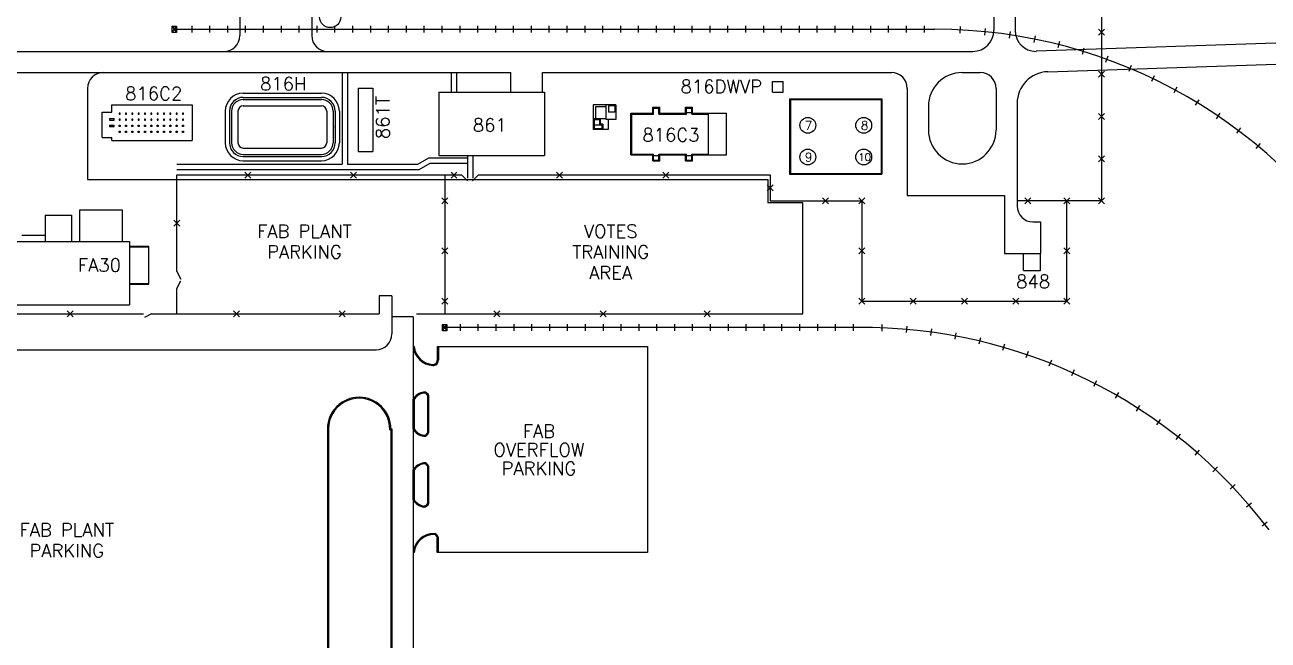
# Model space of a CAD drawing. Extents: x -16413 to 78405, y -232 to 83089.
# Drawn here: x 32538 to 46664, y 52197 to 59190 of the extents above; entities that cross this region are included whole.
import ezdxf
from ezdxf.enums import TextEntityAlignment as Align

# ---------------------------------------------------------------- set-up
doc = ezdxf.new("R2010")
doc.units = 0
doc.header["$LTSCALE"] = 350
doc.header["$MEASUREMENT"] = 0
doc.linetypes.add('CV34', pattern=[1, 1])
doc.linetypes.add('CV78', pattern=[1, 1])
doc.layers.get('0').update_dxf_attribs({"color": 3, "linetype": 'CONTINUOUS'})
doc.layers.add('BACKGROUND', color=7, linetype='CONTINUOUS')
doc.styles.add('SIMPLEX', font='SIMPLEX')

# ---------------------------------------------------------------- blocks, each defined once
blk = doc.blocks.new('RR', base_point=(-429.5, 670.3))
blk.add_line((-429.5, 674.1), (-429.5, 666.6))

msp = doc.modelspace()

# ---------------------------------------------------------------- linework, layer by layer
at = {"layer": 'BACKGROUND'}
for p, q in [((43548, 62080), (43548, 59128)), ((43788, 61566), (43788, 59128)), ((34981, 59530), (34981, 59068)), ((35797, 59278), (35797, 59068)), ((34211, 59176), (34259, 59104)), ((34211, 59104), (34259, 59176)), ((34211, 59104), (34211, 59176)), ((34211, 59176), (34259, 59176)), ((34259, 59104), (34211, 59104)), ((34235, 59140), (42877, 59140)), ((34259, 59176), (34259, 59104)), ((44028, 58893), (49439, 59076)), ((44738, 59074), (44806, 59142)), ((44806, 59074), (44738, 59142)), ((27498, 58888), (43308, 58888)), ((44160, 58657), (49443, 58836)), ((29283, 58648), (38060, 58648)), ((36144, 58648), (36144, 57606)), ((36204, 58648), (36204, 57606)), ((37386, 58424), (37386, 58648)), ((37446, 58424), (37446, 58648)), ((38060, 58424), (38060, 58648)), ((38420, 58424), (38420, 58648)), ((38420, 58648), (42384, 58648)), ((43188, 58648), (43392, 58648)), ((44806, 58594), (44738, 58662)), ((44738, 58594), (44806, 58662)), ((41033, 58425), (41033, 58545)), ((41033, 58545), (41153, 58545)), ((41153, 58425), (41153, 58545)), ((33249, 58468), (33249, 57431)), ((35019, 58414), (35907, 58414)), ((35019, 58366), (35907, 58366)), ((35019, 58342), (35907, 58342)), ((36324, 58472), (36324, 57752)), ((36324, 58472), (36492, 58472)), ((36492, 58472), (36492, 57752)), ((37242, 58424), (37242, 57704)), ((37242, 58424), (38442, 58424)), ((38442, 58424), (38442, 57704)), ((41033, 58425), (41153, 58425)), ((41227, 58349), (42275, 58349)), ((41227, 58349), (41227, 57493)), ((41235, 58341), (42267, 58341)), ((41235, 58341), (41235, 57501)), ((42267, 58341), (42267, 57501)), ((42275, 58349), (42275, 57493)), ((42564, 58468), (42564, 57250)), ((43572, 58468), (43572, 57994)), ((33526, 58282), (34438, 58282)), ((33526, 58198), (33526, 58282)), ((34438, 58282), (34438, 57874)), ((34815, 58210), (34815, 57850)), ((34863, 58210), (34863, 57850)), ((34887, 58210), (34887, 57850)), ((34959, 58210), (34959, 57850)), ((35019, 58270), (35907, 58270)), ((35967, 58210), (35967, 57850)), ((36039, 58210), (36039, 57850)), ((36063, 58210), (36063, 57850)), ((36111, 58210), (36111, 57850)), ((39254, 58282), (38996, 58282)), ((38996, 58282), (38996, 58000)), ((39140, 58258), (39020, 58258)), ((39020, 58258), (39020, 58122)), ((39140, 58282), (39140, 58114)), ((39242, 58270), (39170, 58270)), ((39170, 58270), (39170, 58198)), ((39242, 58270), (39242, 58198)), ((39254, 58282), (39254, 58114)), ((39672, 58186), (39672, 58254)), ((39672, 58254), (39752, 58254)), ((39682, 58176), (39682, 58244)), ((39682, 58244), (39742, 58244)), ((39742, 58176), (39742, 58244)), ((39752, 58186), (39752, 58254)), ((40044, 58254), (40124, 58254)), ((40044, 58186), (40044, 58254)), ((40054, 58176), (40054, 58244)), ((40054, 58244), (40114, 58244)), ((40114, 58176), (40114, 58244)), ((40124, 58186), (40124, 58254)), ((42804, 58264), (42804, 57994)), ((43812, 58298), (43812, 57130)), ((33418, 57910), (33418, 58198)), ((33418, 58198), (33526, 58198)), ((33499, 58124), (33554, 58124)), ((33499, 58124), (33499, 58107)), ((33499, 58107), (33554, 58107)), ((33554, 58107), (33554, 58124)), ((33608, 58188), (33608, 58174)), ((33622, 58188), (33608, 58188)), ((33608, 58174), (33622, 58174)), ((33608, 58119), (33608, 58105)), ((33622, 58119), (33608, 58119)), ((33608, 58105), (33622, 58105)), ((33622, 58174), (33622, 58188)), ((33622, 58105), (33622, 58119)), ((33680, 58188), (33680, 58174)), ((33694, 58188), (33680, 58188)), ((33680, 58174), (33694, 58174)), ((33680, 58119), (33680, 58105)), ((33694, 58119), (33680, 58119)), ((33680, 58105), (33694, 58105)), ((33694, 58174), (33694, 58188)), ((33694, 58105), (33694, 58119)), ((33752, 58188), (33752, 58174)), ((33766, 58188), (33752, 58188)), ((33752, 58174), (33766, 58174)), ((33752, 58119), (33752, 58105)), ((33766, 58119), (33752, 58119)), ((33752, 58105), (33766, 58105)), ((33766, 58174), (33766, 58188)), ((33766, 58105), (33766, 58119)), ((33824, 58188), (33824, 58174)), ((33838, 58188), (33824, 58188)), ((33824, 58174), (33838, 58174)), ((33824, 58119), (33824, 58105)), ((33838, 58119), (33824, 58119)), ((33824, 58105), (33838, 58105)), ((33838, 58174), (33838, 58188)), ((33838, 58105), (33838, 58119)), ((33896, 58188), (33896, 58174)), ((33910, 58188), (33896, 58188)), ((33896, 58174), (33910, 58174)), ((33896, 58119), (33896, 58105)), ((33910, 58119), (33896, 58119)), ((33896, 58105), (33910, 58105)), ((33910, 58174), (33910, 58188)), ((33910, 58105), (33910, 58119)), ((33968, 58188), (33968, 58174)), ((33982, 58188), (33968, 58188)), ((33968, 58174), (33982, 58174)), ((33968, 58119), (33968, 58105)), ((33982, 58119), (33968, 58119)), ((33968, 58105), (33982, 58105)), ((33982, 58174), (33982, 58188)), ((33982, 58105), (33982, 58119)), ((34040, 58188), (34040, 58174)), ((34054, 58188), (34040, 58188)), ((34040, 58174), (34054, 58174)), ((34040, 58119), (34040, 58105)), ((34054, 58119), (34040, 58119)), ((34040, 58105), (34054, 58105)), ((34054, 58174), (34054, 58188)), ((34054, 58105), (34054, 58119)), ((34112, 58188), (34112, 58174)), ((34126, 58188), (34112, 58188)), ((34112, 58174), (34126, 58174)), ((34112, 58119), (34112, 58105)), ((34126, 58119), (34112, 58119)), ((34112, 58105), (34126, 58105)), ((34126, 58174), (34126, 58188)), ((34126, 58105), (34126, 58119)), ((34184, 58188), (34184, 58174)), ((34198, 58188), (34184, 58188)), ((34184, 58174), (34198, 58174)), ((34184, 58119), (34184, 58105)), ((34198, 58119), (34184, 58119)), ((34184, 58105), (34198, 58105)), ((34198, 58174), (34198, 58188)), ((34198, 58105), (34198, 58119)), ((34256, 58188), (34256, 58174)), ((34270, 58188), (34256, 58188)), ((34256, 58174), (34270, 58174)), ((34256, 58119), (34256, 58105)), ((34270, 58119), (34256, 58119)), ((34256, 58105), (34270, 58105)), ((34270, 58174), (34270, 58188)), ((34270, 58105), (34270, 58119)), ((34328, 58188), (34328, 58174)), ((34342, 58188), (34328, 58188)), ((34328, 58174), (34342, 58174)), ((34328, 58119), (34328, 58105)), ((34342, 58119), (34328, 58119)), ((34328, 58105), (34342, 58105)), ((34342, 58174), (34342, 58188)), ((34342, 58105), (34342, 58119)), ((39140, 58122), (38996, 58122)), ((39006, 58112), (39006, 58010)), ((39066, 58112), (39006, 58112)), ((39066, 58112), (39066, 58050)), ((39076, 58122), (39076, 58060)), ((39104, 58060), (39076, 58060)), ((39104, 58060), (39104, 58000)), ((39254, 58114), (39140, 58114)), ((39164, 58114), (39164, 58000)), ((39242, 58198), (39170, 58198)), ((39424, 58186), (39672, 58186)), ((39424, 57711), (39424, 58186)), ((39434, 57721), (39434, 58176)), ((39434, 58176), (39682, 58176)), ((39742, 58176), (40054, 58176)), ((39752, 58186), (40044, 58186)), ((40054, 58192), (40114, 58192)), ((40114, 58176), (40307, 58176)), ((40124, 58186), (40511, 58186)), ((40307, 57711), (40307, 58186)), ((40511, 57711), (40511, 58186)), ((44738, 58114), (44806, 58182)), ((44806, 58114), (44738, 58182)), ((33499, 58051), (33499, 58034)), ((33499, 58051), (33554, 58051)), ((33499, 58034), (33554, 58034)), ((33554, 58034), (33554, 58051)), ((33608, 58050), (33622, 58050)), ((33608, 58036), (33608, 58050)), ((33622, 58036), (33608, 58036)), ((33608, 57981), (33622, 57981)), ((33608, 57967), (33608, 57981)), ((33622, 57967), (33608, 57967)), ((33622, 58050), (33622, 58036)), ((33622, 57981), (33622, 57967)), ((33680, 58050), (33694, 58050)), ((33680, 58036), (33680, 58050)), ((33694, 58036), (33680, 58036)), ((33680, 57981), (33694, 57981)), ((33680, 57967), (33680, 57981)), ((33694, 57967), (33680, 57967)), ((33694, 58050), (33694, 58036)), ((33694, 57981), (33694, 57967)), ((33752, 58050), (33766, 58050)), ((33752, 58036), (33752, 58050)), ((33766, 58036), (33752, 58036)), ((33752, 57981), (33766, 57981)), ((33752, 57967), (33752, 57981)), ((33766, 57967), (33752, 57967)), ((33766, 58050), (33766, 58036)), ((33766, 57981), (33766, 57967)), ((33824, 58050), (33838, 58050)), ((33824, 58036), (33824, 58050)), ((33838, 58036), (33824, 58036)), ((33824, 57981), (33838, 57981)), ((33824, 57967), (33824, 57981)), ((33838, 57967), (33824, 57967)), ((33838, 58050), (33838, 58036)), ((33838, 57981), (33838, 57967)), ((33896, 58050), (33910, 58050)), ((33896, 58036), (33896, 58050)), ((33910, 58036), (33896, 58036)), ((33896, 57981), (33910, 57981)), ((33896, 57967), (33896, 57981)), ((33910, 57967), (33896, 57967)), ((33910, 58050), (33910, 58036)), ((33910, 57981), (33910, 57967)), ((33968, 58050), (33982, 58050)), ((33968, 58036), (33968, 58050)), ((33982, 58036), (33968, 58036)), ((33968, 57981), (33982, 57981)), ((33968, 57967), (33968, 57981)), ((33982, 57967), (33968, 57967)), ((33982, 58050), (33982, 58036)), ((33982, 57981), (33982, 57967)), ((34040, 58050), (34054, 58050)), ((34040, 58036), (34040, 58050)), ((34054, 58036), (34040, 58036)), ((34040, 57981), (34054, 57981)), ((34040, 57967), (34040, 57981)), ((34054, 57967), (34040, 57967)), ((34054, 58050), (34054, 58036)), ((34054, 57981), (34054, 57967)), ((34112, 58050), (34126, 58050)), ((34112, 58036), (34112, 58050)), ((34126, 58036), (34112, 58036)), ((34112, 57981), (34126, 57981)), ((34112, 57967), (34112, 57981)), ((34126, 57967), (34112, 57967)), ((34126, 58050), (34126, 58036)), ((34126, 57981), (34126, 57967)), ((34184, 58050), (34198, 58050)), ((34184, 58036), (34184, 58050)), ((34198, 58036), (34184, 58036)), ((34184, 57981), (34198, 57981)), ((34184, 57967), (34184, 57981)), ((34198, 57967), (34184, 57967)), ((34198, 58050), (34198, 58036)), ((34198, 57981), (34198, 57967)), ((34256, 58050), (34270, 58050)), ((34256, 58036), (34256, 58050)), ((34270, 58036), (34256, 58036)), ((34256, 57981), (34270, 57981)), ((34256, 57967), (34256, 57981)), ((34270, 57967), (34256, 57967)), ((34270, 58050), (34270, 58036)), ((34270, 57981), (34270, 57967)), ((34328, 58050), (34342, 58050)), ((34328, 58036), (34328, 58050)), ((34342, 58036), (34328, 58036)), ((34328, 57981), (34342, 57981)), ((34328, 57967), (34328, 57981)), ((34342, 57967), (34328, 57967)), ((34342, 58050), (34342, 58036)), ((34342, 57981), (34342, 57967)), ((39164, 58000), (38996, 58000)), ((39094, 58050), (39006, 58050)), ((39094, 58010), (39006, 58010)), ((39094, 58050), (39094, 58010)), ((33418, 57910), (33526, 57910)), ((33526, 57874), (33526, 57910)), ((33526, 57874), (34438, 57874)), ((35019, 57790), (35907, 57790)), ((35019, 57718), (35907, 57718)), ((35019, 57694), (35907, 57694)), ((35019, 57646), (35907, 57646)), ((36324, 57752), (36492, 57752)), ((37001, 57606), (37126, 57678)), ((37126, 57678), (37566, 57678)), ((37242, 57704), (38442, 57704)), ((37566, 57700), (37566, 57448)), ((37626, 57700), (37626, 57448)), ((39424, 57711), (39672, 57711)), ((39434, 57721), (39682, 57721)), ((39672, 57643), (39672, 57711)), ((39672, 57643), (39752, 57643)), ((39682, 57653), (39682, 57721)), ((39682, 57705), (39742, 57705)), ((39682, 57653), (39742, 57653)), ((39742, 57721), (40054, 57721)), ((39742, 57653), (39742, 57721)), ((39752, 57643), (39752, 57711)), ((39752, 57711), (40044, 57711)), ((40044, 57643), (40044, 57711)), ((40044, 57643), (40124, 57643)), ((40054, 57653), (40054, 57721)), ((40054, 57705), (40114, 57705)), ((40054, 57653), (40114, 57653)), ((40114, 57721), (40307, 57721)), ((40114, 57653), (40114, 57721)), ((40124, 57643), (40124, 57711)), ((40124, 57711), (40511, 57711)), ((44738, 57634), (44806, 57702)), ((44806, 57634), (44738, 57702)), ((34265, 57606), (36144, 57606)), ((34265, 57546), (37018, 57546)), ((35038, 57449), (35105, 57517)), ((35105, 57449), (35038, 57517)), ((36204, 57606), (37001, 57606)), ((36238, 57449), (36306, 57516)), ((36306, 57449), (36238, 57516)), ((37018, 57546), (37142, 57618)), ((37142, 57618), (37566, 57618)), ((37447, 57449), (37380, 57517)), ((37380, 57449), (37447, 57517)), ((38648, 57449), (38580, 57516)), ((38580, 57449), (38648, 57516)), ((39787, 57449), (39855, 57516)), ((39855, 57449), (39787, 57516)), ((41227, 57493), (42275, 57493)), ((41235, 57501), (42267, 57501)), ((33249, 57431), (40980, 57431)), ((41038, 57303), (40970, 57371)), ((40970, 57303), (41038, 57371)), ((40980, 57431), (40980, 57169)), ((37342, 57156), (37274, 57224)), ((37274, 57156), (37342, 57224)), ((41667, 57156), (41599, 57224)), ((41599, 57156), (41667, 57224)), ((42014, 57156), (42082, 57224)), ((42082, 57156), (42014, 57224)), ((42564, 57250), (43668, 57250)), ((43668, 57250), (43668, 56590)), ((43900, 57156), (43968, 57224)), ((43968, 57156), (43900, 57224)), ((44342, 57156), (44410, 57224)), ((44410, 57156), (44342, 57224)), ((44738, 57156), (44806, 57224)), ((44806, 57156), (44738, 57224)), ((33162, 56728), (33162, 57088)), ((33162, 57088), (33642, 57088)), ((33642, 57088), (33642, 56728)), ((41376, 57169), (40980, 57169)), ((41376, 55906), (41376, 57169)), ((32769, 57028), (33069, 57028)), ((32769, 57028), (32769, 56728)), ((33069, 57028), (33069, 56728)), ((34232, 56901), (34300, 56969)), ((34300, 56901), (34232, 56969)), ((43992, 56950), (44076, 56950)), ((44076, 56950), (44076, 56590)), ((32505, 56800), (32769, 56800)), ((29766, 56728), (33726, 56728)), ((33726, 56728), (33726, 56008)), ((33726, 56668), (33942, 56668)), ((33942, 56668), (33942, 56248)), ((37342, 56586), (37274, 56654)), ((37274, 56586), (37342, 56654)), ((42014, 56586), (42082, 56654)), ((42082, 56586), (42014, 56654)), ((44342, 56586), (44410, 56654)), ((44410, 56586), (44342, 56654)), ((43668, 56590), (44076, 56590)), ((34266, 56386), (34310, 56300)), ((43884, 56398), (44076, 56398)), ((33942, 56248), (33726, 56248)), ((34266, 56194), (34310, 56279)), ((36708, 56110), (36708, 55678)), ((37342, 56016), (37274, 56084)), ((37274, 56016), (37342, 56084)), ((42014, 56016), (42082, 56084)), ((42082, 56016), (42014, 56084)), ((42598, 56016), (42666, 56084)), ((42666, 56016), (42598, 56084)), ((43180, 56016), (43248, 56084)), ((43248, 56016), (43180, 56084)), ((43762, 56016), (43830, 56084)), ((43830, 56016), (43762, 56084)), ((44342, 56016), (44410, 56084)), ((44410, 56016), (44342, 56084)), ((29766, 56008), (33726, 56008)), ((31914, 56008), (32682, 56008)), ((33020, 55872), (33088, 55940)), ((33088, 55872), (33020, 55940)), ((34909, 55872), (34977, 55940)), ((34977, 55872), (34909, 55940)), ((36109, 55872), (36177, 55940)), ((36177, 55872), (36109, 55940)), ((37933, 55872), (37866, 55940)), ((37866, 55872), (37933, 55940)), ((39073, 55872), (39141, 55940)), ((39141, 55872), (39073, 55940)), ((40324, 55872), (40256, 55940)), ((40256, 55872), (40324, 55940)), ((33976, 55906), (33896, 55865)), ((36948, 55870), (36708, 55870)), ((36948, 55870), (36948, 51778)), ((37284, 55786), (37332, 55714)), ((37284, 55714), (37332, 55786)), ((37284, 55714), (37284, 55786)), ((37284, 55786), (37332, 55786)), ((41994, 55750), (37284, 55750)), ((37332, 55714), (37284, 55714)), ((37332, 55786), (37332, 55714)), ((36961, 55534), (36949, 55532)), ((37224, 55534), (37224, 55378)), ((37224, 55534), (39612, 55534)), ((37236, 55534), (37236, 55378)), ((39612, 55534), (39612, 53194)), ((30123, 55498), (36528, 55498)), ((37116, 54558), (37116, 54973)), ((37128, 54558), (37128, 54973)), ((36948, 54596), (36948, 54935)), ((36960, 54931), (36960, 54600)), ((35976, 54598), (35976, 51850)), ((35988, 54598), (35988, 51850)), ((36684, 54586), (36696, 54586)), ((36696, 54598), (36708, 54598)), ((36696, 54586), (36696, 51862)), ((36708, 54598), (36708, 51850)), ((36948, 53792), (36948, 54131)), ((36960, 54127), (36960, 53796)), ((37116, 53754), (37116, 54169)), ((37128, 53754), (37128, 54169)), ((37224, 53194), (37224, 53361)), ((37236, 53194), (37236, 53361)), ((36961, 53194), (36949, 53195)), ((39612, 53194), (37224, 53194))]:
    msp.add_line(p, q, dxfattribs=at)
at = {"layer": 'BACKGROUND', "linetype": 'CV34'}
for p, q in [((44772, 59289), (44772, 57190)), ((34266, 56386), (34266, 57484)), ((34266, 57484), (37500, 57484)), ((37308, 57484), (37308, 55906)), ((37568, 57416), (37500, 57484)), ((37624, 57416), (37692, 57484)), ((37692, 57484), (41004, 57484)), ((41004, 57484), (41004, 57190)), ((41004, 57190), (42048, 57190)), ((42048, 57190), (42048, 56050)), ((44772, 57190), (43812, 57190)), ((44376, 56050), (44376, 57190)), ((33726, 56674), (33948, 56674)), ((33948, 56242), (33948, 56674)), ((33726, 56242), (33948, 56242)), ((34266, 55906), (34266, 56194)), ((36708, 56110), (36564, 56110)), ((36564, 56110), (36564, 55906)), ((42048, 56050), (44376, 56050)), ((30050, 55906), (33886, 55906)), ((33976, 55906), (36564, 55906)), ((36987, 55906), (41376, 55906))]:
    msp.add_line(p, q, dxfattribs=at)
at = {"layer": 'BACKGROUND', "linetype": 'CV78'}
for p, q in [((43884, 56398), (43884, 56590)), ((44076, 56398), (44076, 56590))]:
    msp.add_line(p, q, dxfattribs=at)
at = {"layer": 'BACKGROUND'}
for centre, radius in [((36007, 59278), 120), ((41433, 58048), 90), ((42069, 58048), 90), ((41433, 57688), 90), ((42069, 57688), 90)]:
    msp.add_circle(centre, radius, dxfattribs=at)
for centre, radius, start, end in [((34801, 59068), 180, 270, 0), ((35977, 59068), 180, 180, 270), ((42877, 53400), 5740, 30.1285, 90), ((43308, 59128), 240, 270, 0), ((44028, 59128), 240, 180, 270), ((33429, 58468), 180, 90, 180), ((42384, 58468), 180, 0, 90), ((43188, 58264), 384, 90, 180), ((43392, 58468), 180, 0, 90), ((44172, 58298), 360, 91.9335, 180), ((35019, 58210), 204, 90, 180), ((35019, 58210), 156, 90, 180), ((35019, 58210), 132, 90, 180), ((35907, 58210), 204, 0, 90), ((35907, 58210), 156, 0, 90), ((35907, 58210), 132, 0, 90), ((35019, 58210), 60, 90, 180), ((35907, 58210), 60, 0, 90), ((43188, 57994), 384, 180, 270), ((43188, 57994), 384, 270, 0), ((35019, 57850), 204, 180, 270), ((35019, 57850), 156, 180, 270), ((35019, 57850), 132, 180, 270), ((35019, 57850), 60, 180, 270), ((35907, 57850), 156, 270, 0), ((35907, 57850), 132, 270, 0), ((35907, 57850), 204, 270, 0), ((35907, 57850), 60, 270, 0), ((43992, 57130), 180, 180, 270), ((36528, 55678), 180, 270, 0), ((42059, 49971), 5779, 37.0083, 90.6358), ((37188, 55558), 240, 186.0491, 266.1989), ((37188, 55558), 228, 186.0491, 266.1989), ((37176, 55378), 60, 266.1989, 0), ((37176, 55378), 48, 266.1989, 0), ((36336, 54598), 360, 0, 180), ((37101, 54840), 180, 100, 148.3476), ((37101, 54840), 168, 100, 147.3739), ((37070, 54958), 60, 14.714, 90.0025), ((37070, 54958), 48, 14.714, 90.0025), ((36336, 54598), 348, 358.0239, 180), ((37101, 54691), 180, 211.6524, 260), ((37101, 54691), 168, 212.6261, 260), ((37070, 54574), 48, 269.9975, 345.286), ((37070, 54574), 60, 269.9975, 345.286), ((37101, 54036), 180, 100, 148.3476), ((37101, 54036), 168, 100, 147.3739), ((37070, 54154), 60, 14.714, 90.0025), ((37070, 54154), 48, 14.714, 90.0025), ((37101, 53887), 180, 211.6524, 260), ((37101, 53887), 168, 212.6261, 260), ((37070, 53770), 48, 269.9975, 345.286), ((37070, 53770), 60, 269.9975, 345.286), ((37188, 53170), 240, 89.9994, 173.9509), ((37188, 53170), 228, 89.9994, 173.9509), ((37177, 53351), 48, 10.4065, 79.4901), ((37177, 53351), 60, 10.4065, 79.4901)]:
    msp.add_arc(centre, radius, start, end, dxfattribs=at)
msp.add_point((36063, 58030), dxfattribs=at)

# ---------------------------------------------------------------- block references
at = {"layer": 'BACKGROUND', "zscale": 10}
for p, xscale, yscale, rotation in [((34438, 59140), 10, 10, 180), ((34641, 59140), 10, 10, 180), ((34843, 59140), 10, 10, 180), ((35046, 59140), 10, 10, 180), ((35249, 59140), 10, 10, 180), ((35452, 59140), 10, 10, 180), ((35655, 59140), 10, 10, 180), ((35858, 59140), 10, 10, 180), ((36061, 59140), 10, 10, 180), ((36264, 59140), 10, 10, 180), ((36467, 59140), 10, 10, 180), ((36670, 59140), 10, 10, 180), ((36873, 59140), 10, 10, 180), ((37076, 59140), 10, 10, 180), ((37279, 59140), 10, 10, 180), ((37482, 59140), 10, 10, 180), ((37685, 59140), 10, 10, 180), ((37888, 59140), 10, 10, 180), ((38090, 59140), 10, 10, 180), ((38293, 59140), 10, 10, 180), ((38496, 59140), 10, 10, 180), ((38699, 59140), 10, 10, 180), ((38902, 59140), 10, 10, 180), ((39105, 59140), 10, 10, 180), ((39308, 59140), 10, 10, 180), ((39511, 59140), 10, 10, 180), ((39714, 59140), 10, 10, 180), ((39917, 59140), 10, 10, 180), ((40120, 59140), 10, 10, 180), ((40323, 59140), 10, 10, 180), ((40526, 59140), 10, 10, 180), ((40729, 59140), 10, 10, 180), ((40932, 59140), 10, 10, 180), ((41135, 59140), 10, 10, 180), ((41338, 59140), 10, 10, 180), ((41540, 59140), 10, 10, 180), ((41743, 59140), 10, 10, 180), ((41946, 59140), 10, 10, 180), ((42149, 59140), 10, 10, 180), ((42352, 59140), 10, 10, 180), ((42555, 59140), 10, 10, 180), ((42758, 59140), 10, 10, 180), ((43162, 59132), 9.999999999996408, 9.999999999996408, 357.159503984096), ((43445, 59111), 9.999999999998467, 9.999999999998467, 354.319007968212), ((43728, 59076), 9.999999999997485, 9.999999999997485, 351.4785119523044), ((44008, 59027), 9.999999999996579, 9.999999999996579, 348.6380159363972), ((44285, 58964), 9.999999999999865, 9.999999999999865, 345.7975199204729), ((44560, 58887), 9.999999999997781, 9.999999999997781, 342.9570239045996), ((44829, 58797), 9.99999999999877, 9.99999999999877, 340.1165278886776), ((45094, 58694), 9.999999999997614, 9.999999999997614, 337.2760318727704), ((45354, 58578), 10.00000000000069, 10.00000000000069, 334.4355358568902), ((45608, 58448), 9.999999999997351, 9.999999999997351, 331.5950398409786), ((45855, 58307), 9.999999999997181, 9.999999999997181, 328.754543825088), ((46094, 58153), 9.999999999995731, 9.999999999995731, 325.9140478091838), ((46326, 57988), 9.999999999998126, 9.999999999998126, 323.0735517932661), ((46549, 57812), 9.99999999999933, 9.99999999999933, 320.2330557773664), ((37487, 55750), 10, 10, 180), ((37690, 55750), 10, 10, 180), ((37893, 55750), 10, 10, 180), ((38096, 55750), 10, 10, 180), ((38299, 55750), 10, 10, 180), ((38502, 55750), 10, 10, 180), ((38705, 55750), 10, 10, 180), ((38908, 55750), 10, 10, 180), ((39111, 55750), 10, 10, 180), ((39313, 55750), 10, 10, 180), ((39516, 55750), 10, 10, 180), ((39719, 55750), 10, 10, 180), ((39922, 55750), 10, 10, 180), ((40125, 55750), 10, 10, 180), ((40328, 55750), 10, 10, 180), ((40531, 55750), 10, 10, 180), ((40734, 55750), 10, 10, 180), ((40937, 55750), 10, 10, 180), ((41140, 55750), 10, 10, 180), ((41343, 55750), 10, 10, 180), ((41546, 55750), 10, 10, 180), ((41749, 55750), 10, 10, 180), ((41952, 55750), 10, 10, 180), ((42275, 55746), 10.00000000000332, 10.00000000000332, 357.8554207164047), ((42555, 55729), 10.00000000000191, 10.00000000000191, 355.0750777463219), ((42833, 55698), 9.999999999997552, 9.999999999997552, 352.2947347761931), ((43110, 55653), 10.00000000000105, 10.00000000000105, 349.5143918060982), ((43385, 55596), 10.00000000000167, 10.00000000000167, 346.7340488360068), ((43656, 55525), 10.00000000000246, 10.00000000000246, 343.9537058659027), ((43924, 55441), 10.00000000000333, 10.00000000000333, 341.1733628957867), ((44187, 55344), 10.00000000000197, 10.00000000000197, 338.3930199257064), ((44445, 55234), 9.999999999996929, 9.999999999996929, 335.61267695559), ((44697, 55112), 10.00000000000262, 10.00000000000262, 332.8323339854808), ((44944, 54978), 9.999999999999325, 9.999999999999325, 330.0519910154019), ((45183, 54832), 9.999999999998552, 9.999999999998552, 327.271648045264), ((45415, 54675), 9.999999999998835, 9.999999999998835, 324.4913050751808), ((45639, 54507), 10.0000000000024, 10.0000000000024, 321.7109621050609), ((45855, 54328), 9.99999999999774, 9.99999999999774, 318.9306191349698), ((46062, 54138), 9.999999999999842, 9.999999999999842, 316.1502761648723), ((46260, 53939), 10.00000000000097, 10.00000000000097, 313.3699331947873), ((46447, 53731), 9.999999999998552, 9.999999999998552, 310.5895902246486), ((46624, 53514), 10.00000000000211, 10.00000000000211, 307.8092472545569)]:
    msp.add_blockref('RR', p, dxfattribs=dict(at, xscale=xscale, yscale=yscale, rotation=rotation))

# ---------------------------------------------------------------- texts
at = {"layer": 'BACKGROUND', "style": 'SIMPLEX'}
for s, p in [('816C2', (34002, 58334)), ('816H', (35474, 58446)), ('861', (37820, 57977)), ('816C3', (39879, 57864)), ('FAB PLANT', (35714, 56769)), ('VOTES', (39194, 56769)), ('PARKING', (35714, 56534)), ('TRAINING', (39194, 56534)), ('FA30', (33386, 56385)), ('AREA', (39194, 56298)), ('848', (43993, 56199)), ('FAB', (38378, 54498)), ('OVERFLOW', (38378, 54286)), ('PARKING', (38378, 54074)), ('FAB PLANT', (33014, 53375)), ('PARKING', (33014, 53139))]:
    msp.add_text(s, height=150, dxfattribs=at).set_placement(p, align=Align.CENTER)
for s, height, p in [('816DWVP', 150, (39988, 58414)), ('7', 100, (41400, 57997)), ('8', 100, (42036, 57997)), ('9', 100, (41400, 57637)), ('10', 84, (42007, 57645))]:
    msp.add_text(s, height=height, dxfattribs=at).set_placement(p)
msp.add_text('861T', height=150, rotation=90, dxfattribs=at).set_placement((36679, 58136), align=Align.CENTER)

doc.saveas('drawing.dxf')
